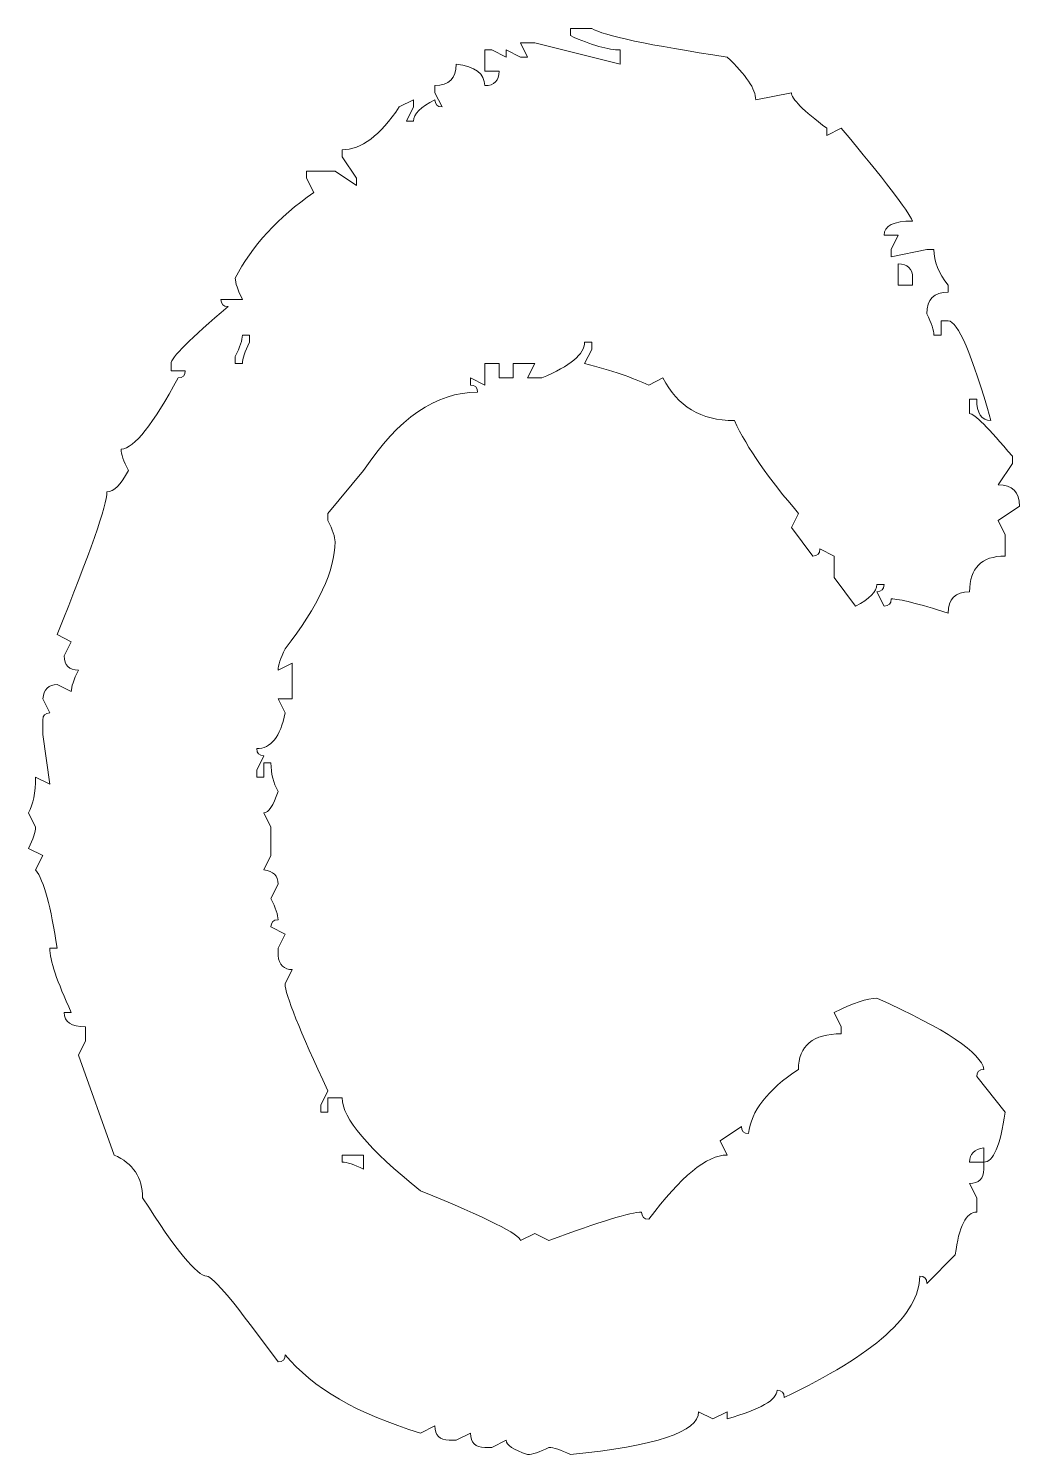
# Model space of a CAD drawing. Header units: inches. Extents: x 1.5 to 13.4, y -15.7 to -0.7.
# Drawn here: x 9.582 to 11.182, y -10.247 to -7.945 of the extents above; entities that cross this region are included whole.
import ezdxf

# ---------------------------------------------------------------- set-up
doc = ezdxf.new("R2010")
doc.units = ezdxf.units.IN
doc.header["$MEASUREMENT"] = 0
doc.layers.add('Layer 1', color=7, linetype='Continuous')

# ---------------------------------------------------------------- blocks, each defined once
blk = doc.blocks.new('block 11')
at = {"layer": 'Layer 1', "lineweight": 0}
for points, knots in [([(11.1478, -8.6815), (11.1478, -8.6815), (11.1708, -8.647), (11.1708, -8.647), (11.1708, -8.647), (11.1708, -8.6355), (11.1708, -8.6355), (11.1324, -8.5894), (11.1094, -8.5664), (11.1017, -8.5664), (11.1017, -8.5664), (11.1017, -8.5434), (11.1017, -8.5434), (11.1017, -8.5434), (11.1133, -8.5434), (11.1133, -8.5434), (11.1133, -8.5664), (11.1209, -8.5779), (11.1363, -8.5779), (11.1056, -8.4705), (11.0825, -8.4168), (11.0672, -8.4168), (11.0672, -8.4168), (11.0557, -8.4168), (11.0557, -8.4168), (11.0557, -8.4168), (11.0557, -8.4398), (11.0557, -8.4398), (11.0557, -8.4398), (11.0442, -8.4398), (11.0442, -8.4398), (11.0442, -8.4321), (11.0403, -8.4206), (11.0327, -8.4052), (11.0327, -8.3822), (11.0442, -8.3707), (11.0672, -8.3707), (11.0672, -8.3707), (11.0672, -8.3592), (11.0672, -8.3592), (11.0518, -8.34), (11.0442, -8.3208), (11.0442, -8.3016), (11.0442, -8.3016), (11.0327, -8.3016), (11.0327, -8.3016), (11.0327, -8.3016), (10.9751, -8.3132), (10.9751, -8.3132), (10.9751, -8.3132), (10.9751, -8.3016), (10.9751, -8.3016), (10.9751, -8.3016), (10.9866, -8.2786), (10.9866, -8.2786), (10.9866, -8.2786), (10.9636, -8.2786), (10.9636, -8.2786), (10.9636, -8.2633), (10.9789, -8.2556), (11.0097, -8.2556), (11.002, -8.2383), (10.9636, -8.1885), (10.8945, -8.1059), (10.8945, -8.1059), (10.8715, -8.1175), (10.8715, -8.1175), (10.8715, -8.1175), (10.8715, -8.1059), (10.8715, -8.1059), (10.8331, -8.0772), (10.814, -8.058), (10.814, -8.0484), (10.814, -8.0484), (10.7564, -8.0599), (10.7564, -8.0599), (10.7564, -8.0426), (10.741, -8.0196), (10.7103, -7.9908), (10.5837, -7.9717), (10.5108, -7.9563), (10.4916, -7.9448), (10.4916, -7.9448), (10.4571, -7.9448), (10.4571, -7.9448), (10.4571, -7.9448), (10.4571, -7.9563), (10.4571, -7.9563), (10.4916, -7.9717), (10.5185, -7.9793), (10.5377, -7.9793), (10.5377, -7.9793), (10.5377, -8.0023), (10.5377, -8.0023), (10.5377, -8.0023), (10.3995, -7.9678), (10.3995, -7.9678), (10.3995, -7.9678), (10.3765, -7.9678), (10.3765, -7.9678), (10.3765, -7.9678), (10.388, -7.9908), (10.388, -7.9908), (10.388, -7.9908), (10.3765, -7.9908), (10.3765, -7.9908), (10.3765, -7.9908), (10.3535, -7.9793), (10.3535, -7.9793), (10.3535, -7.9793), (10.3535, -7.9908), (10.3535, -7.9908), (10.3535, -7.9908), (10.3305, -7.9793), (10.3305, -7.9793), (10.3305, -7.9793), (10.3189, -7.9793), (10.3189, -7.9793), (10.3189, -7.9793), (10.3189, -8.0138), (10.3189, -8.0138), (10.3189, -8.0138), (10.342, -8.0138), (10.342, -8.0138), (10.342, -8.0292), (10.3343, -8.0369), (10.3189, -8.0369), (10.3189, -8.0177), (10.3036, -8.0062), (10.2729, -8.0023), (10.2729, -8.0254), (10.2614, -8.0369), (10.2384, -8.0369), (10.2384, -8.0369), (10.2384, -8.0484), (10.2384, -8.0484), (10.2384, -8.0484), (10.2499, -8.0714), (10.2499, -8.0714), (10.2422, -8.0714), (10.2384, -8.0676), (10.2384, -8.0599), (10.2153, -8.0714), (10.2038, -8.0829), (10.2038, -8.0944), (10.2038, -8.0944), (10.1923, -8.0944), (10.1923, -8.0944), (10.1923, -8.0944), (10.2038, -8.0714), (10.2038, -8.0714), (10.2038, -8.0714), (10.2038, -8.0599), (10.2038, -8.0599), (10.2038, -8.0599), (10.1808, -8.0714), (10.1808, -8.0714), (10.1501, -8.1175), (10.1194, -8.1405), (10.0887, -8.1405), (10.0887, -8.1405), (10.0887, -8.152), (10.0887, -8.152), (10.0887, -8.152), (10.1117, -8.1865), (10.1117, -8.1865), (10.1117, -8.1865), (10.1117, -8.198), (10.1117, -8.198), (10.1117, -8.198), (10.0772, -8.175), (10.0772, -8.175), (10.0772, -8.175), (10.0312, -8.175), (10.0312, -8.175), (10.0312, -8.175), (10.0312, -8.1865), (10.0312, -8.1865), (10.0312, -8.1865), (10.0427, -8.2096), (10.0427, -8.2096), (9.9851, -8.2498), (9.9429, -8.2959), (9.916, -8.3477), (9.916, -8.3554), (9.9199, -8.3669), (9.9275, -8.3822), (9.9275, -8.3822), (9.893, -8.3822), (9.893, -8.3822), (9.893, -8.3899), (9.8968, -8.3937), (9.9045, -8.3937), (9.8431, -8.4455), (9.8124, -8.4763), (9.8124, -8.4858), (9.8124, -8.4858), (9.8124, -8.4973), (9.8124, -8.4973), (9.8124, -8.4973), (9.8354, -8.4973), (9.8354, -8.4973), (9.8354, -8.505), (9.8316, -8.5089), (9.8239, -8.5089), (9.7837, -8.5837), (9.7529, -8.6221), (9.7318, -8.624), (9.7318, -8.6317), (9.7357, -8.6432), (9.7434, -8.6585), (9.7318, -8.6815), (9.7203, -8.693), (9.7088, -8.693), (9.7088, -8.7142), (9.6819, -8.7909), (9.6282, -8.9233), (9.6282, -8.9233), (9.6513, -8.9348), (9.6513, -8.9348), (9.6513, -8.9348), (9.6397, -8.9578), (9.6397, -8.9578), (9.6397, -8.9732), (9.6474, -8.9808), (9.6628, -8.9808), (9.6551, -8.9962), (9.6513, -9.0077), (9.6513, -9.0154), (9.6513, -9.0154), (9.6282, -9.0039), (9.6282, -9.0039), (9.6148, -9.0039), (9.6071, -9.0116), (9.6052, -9.0269), (9.6052, -9.0269), (9.6167, -9.0499), (9.6167, -9.0499), (9.609, -9.0499), (9.6052, -9.0538), (9.6052, -9.0614), (9.6052, -9.0614), (9.6052, -9.0844), (9.6052, -9.0844), (9.6052, -9.0844), (9.6167, -9.165), (9.6167, -9.165), (9.6167, -9.165), (9.5937, -9.1535), (9.5937, -9.1535), (9.5937, -9.1785), (9.5899, -9.1977), (9.5822, -9.2111), (9.5822, -9.2111), (9.5937, -9.2341), (9.5937, -9.2341), (9.5937, -9.2418), (9.5899, -9.2533), (9.5822, -9.2686), (9.5822, -9.2686), (9.6052, -9.2802), (9.6052, -9.2802), (9.6052, -9.2802), (9.5937, -9.3032), (9.5937, -9.3032), (9.6071, -9.3204), (9.6186, -9.3627), (9.6282, -9.4298), (9.6282, -9.4298), (9.6167, -9.4298), (9.6167, -9.4298), (9.6167, -9.449), (9.6282, -9.4835), (9.6513, -9.5334), (9.6513, -9.5334), (9.6397, -9.5334), (9.6397, -9.5334), (9.6397, -9.5488), (9.6513, -9.5564), (9.6743, -9.5564), (9.6743, -9.5564), (9.6743, -9.5795), (9.6743, -9.5795), (9.6743, -9.5795), (9.6628, -9.6025), (9.6628, -9.6025), (9.6628, -9.6025), (9.7203, -9.7636), (9.7203, -9.7636), (9.751, -9.7771), (9.7664, -9.8001), (9.7664, -9.8327), (9.8201, -9.9172), (9.8546, -9.9593), (9.87, -9.9593), (9.8796, -9.9593), (9.9179, -10.0054), (9.9851, -10.0975), (9.9927, -10.0975), (9.9966, -10.0937), (9.9966, -10.086), (10.0407, -10.1397), (10.1136, -10.1819), (10.2153, -10.2126), (10.2153, -10.2126), (10.2384, -10.2011), (10.2384, -10.2011), (10.2384, -10.2165), (10.246, -10.2241), (10.2614, -10.2241), (10.2614, -10.2241), (10.2729, -10.2241), (10.2729, -10.2241), (10.2729, -10.2241), (10.2959, -10.2126), (10.2959, -10.2126), (10.2959, -10.228), (10.3036, -10.2356), (10.3189, -10.2356), (10.3189, -10.2356), (10.3305, -10.2356), (10.3305, -10.2356), (10.3305, -10.2356), (10.3535, -10.2241), (10.3535, -10.2241), (10.3535, -10.2318), (10.365, -10.2395), (10.388, -10.2471), (10.3957, -10.2471), (10.4072, -10.2433), (10.4226, -10.2356), (10.4302, -10.2356), (10.4417, -10.2395), (10.4571, -10.2471), (10.5952, -10.2337), (10.6643, -10.2107), (10.6643, -10.1781), (10.6643, -10.1781), (10.6873, -10.1896), (10.6873, -10.1896), (10.6873, -10.1896), (10.7103, -10.1781), (10.7103, -10.1781), (10.7103, -10.1781), (10.7103, -10.1896), (10.7103, -10.1896), (10.764, -10.1742), (10.7909, -10.1589), (10.7909, -10.1435), (10.7986, -10.1435), (10.8024, -10.1474), (10.8024, -10.155), (10.9482, -10.086), (11.0212, -10.0208), (11.0212, -9.9593), (11.0288, -9.9593), (11.0327, -9.9632), (11.0327, -9.9709), (11.0327, -9.9709), (11.0787, -9.9248), (11.0787, -9.9248), (11.0845, -9.8788), (11.096, -9.8557), (11.1133, -9.8557), (11.1133, -9.8557), (11.1133, -9.8327), (11.1133, -9.8327), (11.1133, -9.8327), (11.1017, -9.8097), (11.1017, -9.8097), (11.1171, -9.8097), (11.1248, -9.802), (11.1248, -9.7867), (11.1248, -9.7867), (11.1248, -9.7752), (11.1248, -9.7752), (11.1248, -9.7752), (11.1017, -9.7752), (11.1017, -9.7752), (11.1017, -9.7618), (11.1094, -9.7541), (11.1248, -9.7521), (11.1248, -9.7521), (11.1248, -9.7752), (11.1248, -9.7752), (11.1401, -9.7752), (11.1516, -9.7483), (11.1593, -9.6946), (11.1593, -9.6946), (11.1133, -9.637), (11.1133, -9.637), (11.1133, -9.6294), (11.1171, -9.6255), (11.1248, -9.6255), (11.1209, -9.5987), (11.0633, -9.5603), (10.9521, -9.5104), (10.9367, -9.5104), (10.9137, -9.5181), (10.883, -9.5334), (10.883, -9.5334), (10.8945, -9.5564), (10.8945, -9.5564), (10.8945, -9.5564), (10.8945, -9.5679), (10.8945, -9.5679), (10.8485, -9.5679), (10.8255, -9.5871), (10.8255, -9.6255), (10.7756, -9.6581), (10.7487, -9.6927), (10.7449, -9.7291), (10.7372, -9.7291), (10.7334, -9.7253), (10.7334, -9.7176), (10.7334, -9.7176), (10.6988, -9.7406), (10.6988, -9.7406), (10.6988, -9.7406), (10.7103, -9.7636), (10.7103, -9.7636), (10.6777, -9.7636), (10.6355, -9.7982), (10.5837, -9.8673), (10.576, -9.8673), (10.5722, -9.8634), (10.5722, -9.8557), (10.5549, -9.8557), (10.505, -9.8711), (10.4226, -9.9018), (10.4226, -9.9018), (10.3995, -9.8903), (10.3995, -9.8903), (10.3995, -9.8903), (10.3765, -9.9018), (10.3765, -9.9018), (10.3765, -9.8922), (10.3228, -9.8654), (10.2153, -9.8212), (10.1309, -9.7541), (10.0887, -9.7042), (10.0887, -9.6715), (10.0887, -9.6715), (10.0657, -9.6715), (10.0657, -9.6715), (10.0657, -9.6715), (10.0657, -9.6946), (10.0657, -9.6946), (10.0657, -9.6946), (10.0542, -9.6946), (10.0542, -9.6946), (10.0542, -9.6946), (10.0542, -9.6831), (10.0542, -9.6831), (10.0542, -9.6831), (10.0657, -9.66), (10.0657, -9.66), (10.0196, -9.5622), (9.9966, -9.5046), (9.9966, -9.4874), (9.9966, -9.4874), (10.0081, -9.4643), (10.0081, -9.4643), (9.9947, -9.4643), (9.987, -9.4567), (9.9851, -9.4413), (9.9851, -9.4413), (9.9851, -9.4298), (9.9851, -9.4298), (9.9851, -9.4298), (9.9966, -9.4068), (9.9966, -9.4068), (9.9966, -9.4068), (9.9736, -9.3953), (9.9736, -9.3953), (9.9736, -9.3876), (9.9774, -9.3837), (9.9851, -9.3837), (9.9851, -9.3761), (9.9812, -9.3646), (9.9736, -9.3492), (9.9736, -9.3492), (9.9851, -9.3262), (9.9851, -9.3262), (9.9851, -9.3128), (9.9774, -9.3051), (9.9621, -9.3032), (9.9621, -9.3032), (9.9736, -9.2802), (9.9736, -9.2802), (9.9736, -9.2802), (9.9736, -9.2341), (9.9736, -9.2341), (9.9736, -9.2341), (9.9621, -9.2111), (9.9621, -9.2111), (9.9697, -9.2111), (9.9774, -9.1996), (9.9851, -9.1765), (9.9774, -9.1631), (9.9736, -9.1478), (9.9736, -9.1305), (9.9736, -9.1305), (9.9621, -9.1305), (9.9621, -9.1305), (9.9621, -9.1305), (9.9621, -9.1535), (9.9621, -9.1535), (9.9621, -9.1535), (9.9506, -9.1535), (9.9506, -9.1535), (9.9506, -9.1535), (9.9506, -9.142), (9.9506, -9.142), (9.9506, -9.142), (9.9621, -9.119), (9.9621, -9.119), (9.9544, -9.119), (9.9506, -9.1152), (9.9506, -9.1075), (9.9736, -9.1075), (9.9889, -9.0883), (9.9966, -9.0499), (9.9966, -9.0499), (9.9851, -9.0269), (9.9851, -9.0269), (9.9851, -9.0269), (10.0081, -9.0269), (10.0081, -9.0269), (10.0081, -9.0269), (10.0081, -8.9693), (10.0081, -8.9693), (10.0081, -8.9693), (9.9851, -8.9808), (9.9851, -8.9808), (9.9851, -8.9732), (9.9889, -8.9617), (9.9966, -8.9463), (10.0503, -8.8772), (10.0772, -8.8197), (10.0772, -8.7736), (10.0772, -8.766), (10.0733, -8.7545), (10.0657, -8.7391), (10.0657, -8.7391), (10.0657, -8.7276), (10.0657, -8.7276), (10.0657, -8.7276), (10.1233, -8.6585), (10.1233, -8.6585), (10.1789, -8.5741), (10.2402, -8.5319), (10.3074, -8.5319), (10.3074, -8.5242), (10.3036, -8.5204), (10.2959, -8.5204), (10.2959, -8.5204), (10.2959, -8.5089), (10.2959, -8.5089), (10.2959, -8.5089), (10.3189, -8.5204), (10.3189, -8.5204), (10.3189, -8.5204), (10.3189, -8.4858), (10.3189, -8.4858), (10.3189, -8.4858), (10.342, -8.4858), (10.342, -8.4858), (10.342, -8.4858), (10.342, -8.5089), (10.342, -8.5089), (10.342, -8.5089), (10.365, -8.5089), (10.365, -8.5089), (10.365, -8.5089), (10.365, -8.4858), (10.365, -8.4858), (10.365, -8.4858), (10.3995, -8.4858), (10.3995, -8.4858), (10.3995, -8.4858), (10.388, -8.5089), (10.388, -8.5089), (10.388, -8.5089), (10.411, -8.5089), (10.411, -8.5089), (10.4571, -8.4897), (10.4801, -8.4705), (10.4801, -8.4513), (10.4801, -8.4513), (10.4916, -8.4513), (10.4916, -8.4513), (10.4916, -8.4513), (10.4916, -8.4628), (10.4916, -8.4628), (10.4916, -8.4628), (10.4801, -8.4858), (10.4801, -8.4858), (10.5242, -8.4973), (10.5588, -8.5089), (10.5837, -8.5204), (10.5837, -8.5204), (10.6067, -8.5089), (10.6067, -8.5089), (10.6298, -8.5549), (10.6681, -8.5779), (10.7219, -8.5779), (10.7429, -8.6221), (10.7775, -8.672), (10.8255, -8.7276), (10.8255, -8.7276), (10.814, -8.7506), (10.814, -8.7506), (10.814, -8.7506), (10.8485, -8.7966), (10.8485, -8.7966), (10.8561, -8.7966), (10.86, -8.7928), (10.86, -8.7851), (10.86, -8.7851), (10.883, -8.7966), (10.883, -8.7966), (10.883, -8.7966), (10.883, -8.8312), (10.883, -8.8312), (10.883, -8.8312), (10.9176, -8.8772), (10.9176, -8.8772), (10.9406, -8.8657), (10.9521, -8.8542), (10.9521, -8.8427), (10.9521, -8.8427), (10.9636, -8.8427), (10.9636, -8.8427), (10.9636, -8.8504), (10.9597, -8.8542), (10.9521, -8.8542), (10.9521, -8.8542), (10.9636, -8.8772), (10.9636, -8.8772), (10.9712, -8.8772), (10.9751, -8.8734), (10.9751, -8.8657), (10.9885, -8.8657), (11.0192, -8.8734), (11.0672, -8.8887), (11.0672, -8.8657), (11.0787, -8.8542), (11.1017, -8.8542), (11.1017, -8.8159), (11.1209, -8.7966), (11.1593, -8.7966), (11.1593, -8.7966), (11.1593, -8.7621), (11.1593, -8.7621), (11.1593, -8.7621), (11.1478, -8.7391), (11.1478, -8.7391), (11.1478, -8.7391), (11.1823, -8.7161), (11.1823, -8.7161), (11.1823, -8.693), (11.1708, -8.6815), (11.1478, -8.6815)], [0, 0, 0, 0, 1, 1, 1, 2, 2, 2, 3, 3, 3, 4, 4, 4, 5, 5, 5, 6, 6, 6, 7, 7, 7, 8, 8, 8, 9, 9, 9, 10, 10, 10, 11, 11, 11, 12, 12, 12, 13, 13, 13, 14, 14, 14, 15, 15, 15, 16, 16, 16, 17, 17, 17, 18, 18, 18, 19, 19, 19, 20, 20, 20, 21, 21, 21, 22, 22, 22, 23, 23, 23, 24, 24, 24, 25, 25, 25, 26, 26, 26, 27, 27, 27, 28, 28, 28, 29, 29, 29, 30, 30, 30, 31, 31, 31, 32, 32, 32, 33, 33, 33, 34, 34, 34, 35, 35, 35, 36, 36, 36, 37, 37, 37, 38, 38, 38, 39, 39, 39, 40, 40, 40, 41, 41, 41, 42, 42, 42, 43, 43, 43, 44, 44, 44, 45, 45, 45, 46, 46, 46, 47, 47, 47, 48, 48, 48, 49, 49, 49, 50, 50, 50, 51, 51, 51, 52, 52, 52, 53, 53, 53, 54, 54, 54, 55, 55, 55, 56, 56, 56, 57, 57, 57, 58, 58, 58, 59, 59, 59, 60, 60, 60, 61, 61, 61, 62, 62, 62, 63, 63, 63, 64, 64, 64, 65, 65, 65, 66, 66, 66, 67, 67, 67, 68, 68, 68, 69, 69, 69, 70, 70, 70, 71, 71, 71, 72, 72, 72, 73, 73, 73, 74, 74, 74, 75, 75, 75, 76, 76, 76, 77, 77, 77, 78, 78, 78, 79, 79, 79, 80, 80, 80, 81, 81, 81, 82, 82, 82, 83, 83, 83, 84, 84, 84, 85, 85, 85, 86, 86, 86, 87, 87, 87, 88, 88, 88, 89, 89, 89, 90, 90, 90, 91, 91, 91, 92, 92, 92, 93, 93, 93, 94, 94, 94, 95, 95, 95, 96, 96, 96, 97, 97, 97, 98, 98, 98, 99, 99, 99, 100, 100, 100, 101, 101, 101, 102, 102, 102, 103, 103, 103, 104, 104, 104, 105, 105, 105, 106, 106, 106, 107, 107, 107, 108, 108, 108, 109, 109, 109, 110, 110, 110, 111, 111, 111, 112, 112, 112, 113, 113, 113, 114, 114, 114, 115, 115, 115, 116, 116, 116, 117, 117, 117, 118, 118, 118, 119, 119, 119, 120, 120, 120, 121, 121, 121, 122, 122, 122, 123, 123, 123, 124, 124, 124, 125, 125, 125, 126, 126, 126, 127, 127, 127, 128, 128, 128, 129, 129, 129, 130, 130, 130, 131, 131, 131, 132, 132, 132, 133, 133, 133, 134, 134, 134, 135, 135, 135, 136, 136, 136, 137, 137, 137, 138, 138, 138, 139, 139, 139, 140, 140, 140, 141, 141, 141, 142, 142, 142, 143, 143, 143, 144, 144, 144, 145, 145, 145, 146, 146, 146, 147, 147, 147, 148, 148, 148, 149, 149, 149, 150, 150, 150, 151, 151, 151, 152, 152, 152, 153, 153, 153, 154, 154, 154, 155, 155, 155, 156, 156, 156, 157, 157, 157, 158, 158, 158, 159, 159, 159, 160, 160, 160, 161, 161, 161, 162, 162, 162, 163, 163, 163, 164, 164, 164, 165, 165, 165, 166, 166, 166, 167, 167, 167, 168, 168, 168, 169, 169, 169, 170, 170, 170, 171, 171, 171, 172, 172, 172, 173, 173, 173, 174, 174, 174, 175, 175, 175, 176, 176, 176, 177, 177, 177, 178, 178, 178, 179, 179, 179, 180, 180, 180, 181, 181, 181, 182, 182, 182, 183, 183, 183, 184, 184, 184, 185, 185, 185, 186, 186, 186, 187, 187, 187, 188, 188, 188, 189, 189, 189, 190, 190, 190, 191, 191, 191, 192, 192, 192, 193, 193, 193, 194, 194, 194, 195, 195, 195, 196, 196, 196, 197, 197, 197, 198, 198, 198, 199, 199, 199, 200, 200, 200, 201, 201, 201, 202, 202, 202, 203, 203, 203, 204, 204, 204, 205, 205, 205, 206, 206, 206, 207, 207, 207, 208, 208, 208, 209, 209, 209, 210, 210, 210, 211, 211, 211, 212, 212, 212, 213, 213, 213, 214, 214, 214, 215, 215, 215, 216, 216, 216, 217, 217, 217, 218, 218, 218, 219, 219, 219, 220, 220, 220, 221, 221, 221, 221]), ([(11.0097, -8.3592), (11.0097, -8.3592), (10.9866, -8.3592), (10.9866, -8.3592), (10.9866, -8.3592), (10.9866, -8.3247), (10.9866, -8.3247), (11.002, -8.3247), (11.0097, -8.3324), (11.0097, -8.3477), (11.0097, -8.3477), (11.0097, -8.3592), (11.0097, -8.3592)], [0, 0, 0, 0, 1, 1, 1, 2, 2, 2, 3, 3, 3, 4, 4, 4, 4]), ([(9.9391, -8.4513), (9.9314, -8.4667), (9.9275, -8.4782), (9.9275, -8.4858), (9.9275, -8.4858), (9.916, -8.4858), (9.916, -8.4858), (9.916, -8.4858), (9.916, -8.4743), (9.916, -8.4743), (9.9237, -8.459), (9.9275, -8.4475), (9.9275, -8.4398), (9.9275, -8.4398), (9.9391, -8.4398), (9.9391, -8.4398), (9.9391, -8.4398), (9.9391, -8.4513), (9.9391, -8.4513)], [0, 0, 0, 0, 1, 1, 1, 2, 2, 2, 3, 3, 3, 4, 4, 4, 5, 5, 5, 6, 6, 6, 6]), ([(10.0887, -9.7636), (10.0887, -9.7636), (10.1233, -9.7636), (10.1233, -9.7636), (10.1233, -9.7636), (10.1233, -9.7867), (10.1233, -9.7867), (10.1079, -9.779), (10.0964, -9.7752), (10.0887, -9.7752), (10.0887, -9.7752), (10.0887, -9.7636), (10.0887, -9.7636)], [0, 0, 0, 0, 1, 1, 1, 2, 2, 2, 3, 3, 3, 4, 4, 4, 4])]:
    blk.add_open_spline(points, degree=3, knots=knots, dxfattribs=at)

msp = doc.modelspace()

# ---------------------------------------------------------------- block references
at = {"layer": 'Layer 1'}
msp.add_blockref('block 11', (0, 0), dxfattribs=at)

doc.saveas('drawing.dxf')
